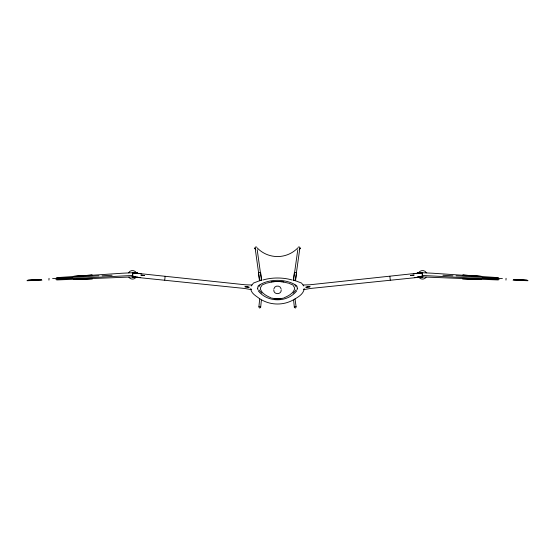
<?xml version="1.0" encoding="UTF-8"?>
<svg xmlns="http://www.w3.org/2000/svg" width="555" height="555" viewBox="0 0 555 555"><rect width="100%" height="100%" fill="white"/><g stroke="black" fill="none" stroke-linecap="round" stroke-linejoin="round"><path stroke-width="0.83" d="M299.991 248.536L299.374 249.146C300.928 248.578 299.624 246.066 298.278 247.155M304.202 288.454C303.814 294.025 298.049 297.161 293.574 299.728L294.337 307.269L295.336 308.08L296.148 307.082L295.024 298.923M294.337 307.269L294.407 306.804M48.937 280.115L49.027 278.312M505.966 280.102L506.063 278.298M520.784 279.893L527.25 280.31L520.763 280.289M251.394 289.654L244.686 288.475L132.25 276.917L132.694 272.699L139.721 273.594L132.687 272.727L122.239 273.233L56.548 277.653M164.724 280.129L165.126 276.307M247.128 286.997L244.866 286.762L249.244 287.233L247.142 286.859M257.61 289.405L257.728 288.253M257.749 288.114L257.909 286.546M259.976 298.923L261.426 299.714L260.663 307.269L259.664 308.08L258.852 307.082L259.726 298.798C256.341 296.016 250.804 293.526 250.798 288.454M281.232 289.883C281.524 294.899 273.476 294.899 273.768 289.883M293.338 279.928L294.379 272.519L295.537 272.394L296.613 272.817L295.572 280.233M293.588 279.706L293.914 277.382M294.025 276.612L294.455 273.553M294.559 272.796L297.806 249.688M295.503 279.186L299.846 248.258M300.082 248.154L299.388 249.049M273.892 288.864C274.6 285.11 280.4 285.11 281.107 288.864M251.2 285.998L253.475 283.057L259.719 280.677M258.762 286.81L260.094 285.076M296.217 289.821L293.089 293.227M418.421 273.469C419.42 269.91 424.832 269.487 426.379 272.845M258.207 285.832C268.245 278.513 286.755 278.513 296.793 285.832M296.758 290.806C287.455 302.794 267.545 302.794 258.241 290.806M128.621 272.845C130.168 269.487 135.58 269.91 136.579 273.469M426.157 277.16C424.707 279.484 421.113 279.769 419.316 277.701M259.025 306.637L259.386 306.339M135.684 277.701C133.887 279.769 130.293 279.484 128.843 277.16M261.183 280.018L261.315 279.914A0.874 0.382 -8 0 0 261.266 279.533L261.107 279.47M293.172 299.964C283.654 305.361 271.346 305.361 261.828 299.964M284.035 297.82C287.99 296.127 292.797 293.775 294.414 289.523A5.023 5.023 0 0 0 294.427 287.511L292.804 284.895L289.051 283.383M293.893 279.47L293.734 279.533A0.874 0.382 8 0 0 293.685 279.914L293.817 280.018M265.949 283.383L262.196 284.895L260.572 287.511A5.023 5.023 0 0 0 260.586 289.523C262.203 293.775 267.01 296.127 270.965 297.82M260.045 280.594C258.221 281.142 262.98 279.748 261.141 280.296M303.606 289.654L310.314 288.475L422.75 276.917L422.306 272.699L415.279 273.594L422.313 272.727L432.761 273.233L498.452 277.653M266.615 283.147L272.019 281.912M416.521 273.442L418.241 273.164L415.938 273.573L422.32 272.845L416.541 273.664L417.686 273.407M283.334 298.097L280.442 298.763L274.191 298.805M303.113 285.013L309.926 284.771L418.241 273.129L415.938 273.573M413.857 273.754L422.313 272.762L422.098 276.924L498.334 279.949M294.892 280.233L295.246 280.136A0.874 0.382 8 0 0 295.392 279.963M307.858 286.859L305.756 287.233L310.134 286.762L307.872 286.997M417.006 273.4L418.248 273.192M415.938 273.518L417.693 273.289M271.215 281.885L277.5 281.434L283.785 281.885M418.262 273.365L420.704 273.109M419.455 276.876L421.085 276.702M419.469 277.021L421.099 276.848M419.483 277.105L422.737 276.772M34.237 280.289L27.75 280.31L34.209 279.658M414.266 277.639L422.75 276.917L415.688 277.5L418.366 277.264M419.06 276.883L421.252 276.674M418.366 277.292L416.347 277.438L422.75 276.917M416.93 277.389L418.116 277.299L416.34 277.382L418.678 277.306L417.422 277.327M280.809 298.805L277.5 299.048L271.666 298.097M34.216 279.88L41.195 279.422M102.044 275.8L112.068 275.259M251.887 285.013L245.074 284.771L132.68 272.845L141.143 273.754M27.75 280.31L34.216 279.893M132.825 275.453L102.113 277.035M34.23 280.067L41.216 279.796M417.797 277.333L418.678 277.306M56.666 279.949L132.902 276.924L132.68 272.692M140.734 277.639L136.315 277.34L138.653 277.438L136.322 277.306L137.203 277.333M137.578 277.327L132.25 276.917M513.784 279.796L520.77 280.067M452.887 277.035L422.175 275.453M136.884 277.299L138.66 277.382L136.884 277.299L138.07 277.389M442.932 275.259L452.956 275.8M513.805 279.422L520.784 279.88M133.734 276.82L135.94 276.883M520.791 279.658L527.25 280.31M133.915 276.702L135.545 276.876M133.901 276.848L135.531 277.021M132.263 276.772L135.517 277.105M134.296 273.109L136.738 273.365M134.123 273.102L136.308 273.358M139.062 273.573L136.759 273.164L139.062 273.518M137.307 273.289L138.479 273.442M260.108 280.233L259.754 280.136A0.874 0.382 -8 0 1 259.608 279.963M136.752 273.192L138.479 273.497L136.759 273.164L137.994 273.4M282.981 281.912L288.385 283.147M137.043 273.351L138.459 273.664L137.314 273.407M293.859 280.289C292.02 279.762 296.779 281.135 294.955 280.594M295.281 280.677L301.525 283.057L303.8 285.998M256.722 247.155C255.362 246.073 254.079 248.578 255.633 249.167L255.009 248.536M255.612 249.049L254.918 248.154M295.614 306.339L295.975 306.637M294.906 285.076L296.238 286.81M261.911 293.227L258.783 289.821M260.593 306.804L260.663 307.269M261.662 279.928L260.621 272.519L259.462 272.394L258.387 272.817L259.428 280.233M257.194 249.688L260.441 272.796M260.545 273.553L260.975 276.612M261.086 277.382L261.412 279.706M255.154 248.258L259.497 279.186M389.874 276.307L390.276 280.129M297.091 286.546L297.251 288.114M297.272 288.253L297.39 289.405M292.201 280.025C283.022 277.333 272.026 277.313 262.799 280.025M456.057 275.842A180.139 2.914 2.8 0 1 502.407 278.568M482.239 277.861A178.446 1.936 3 0 1 497.072 278.763M499.181 279.214A180.139 2.81 3.2 0 1 453.442 277.084M528.027 280.726A178.446 2.511 3.2 0 1 513.084 280.157M272.699 281.815A36.484 36.484 0 0 1 274.753 281.6L280.247 281.6A36.484 36.484 0 0 1 282.301 281.815M297.841 247.905A28.243 28.243 0 0 1 257.159 247.905M52.593 278.568A180.139 2.914 -2.8 0 1 98.943 275.842M57.928 278.763A178.446 1.936 -3 0 1 72.76 277.861M101.558 277.084A180.139 2.81 -3.2 0 1 55.819 279.214M41.916 280.157A178.446 2.511 -3.2 0 1 26.973 280.726M140.998 275.107L144.605 275.516L140.998 275.107M414.002 275.107L410.395 275.516L414.002 275.107M82.764 275.662L73.648 276.334L92.22 275.044L82.764 275.662M92.414 278.811L73.815 279.491L92.414 278.811M481.192 279.47L462.586 278.839L481.192 279.47M472.236 275.662L462.78 275.044L481.351 276.334L472.236 275.662"/></g></svg>
